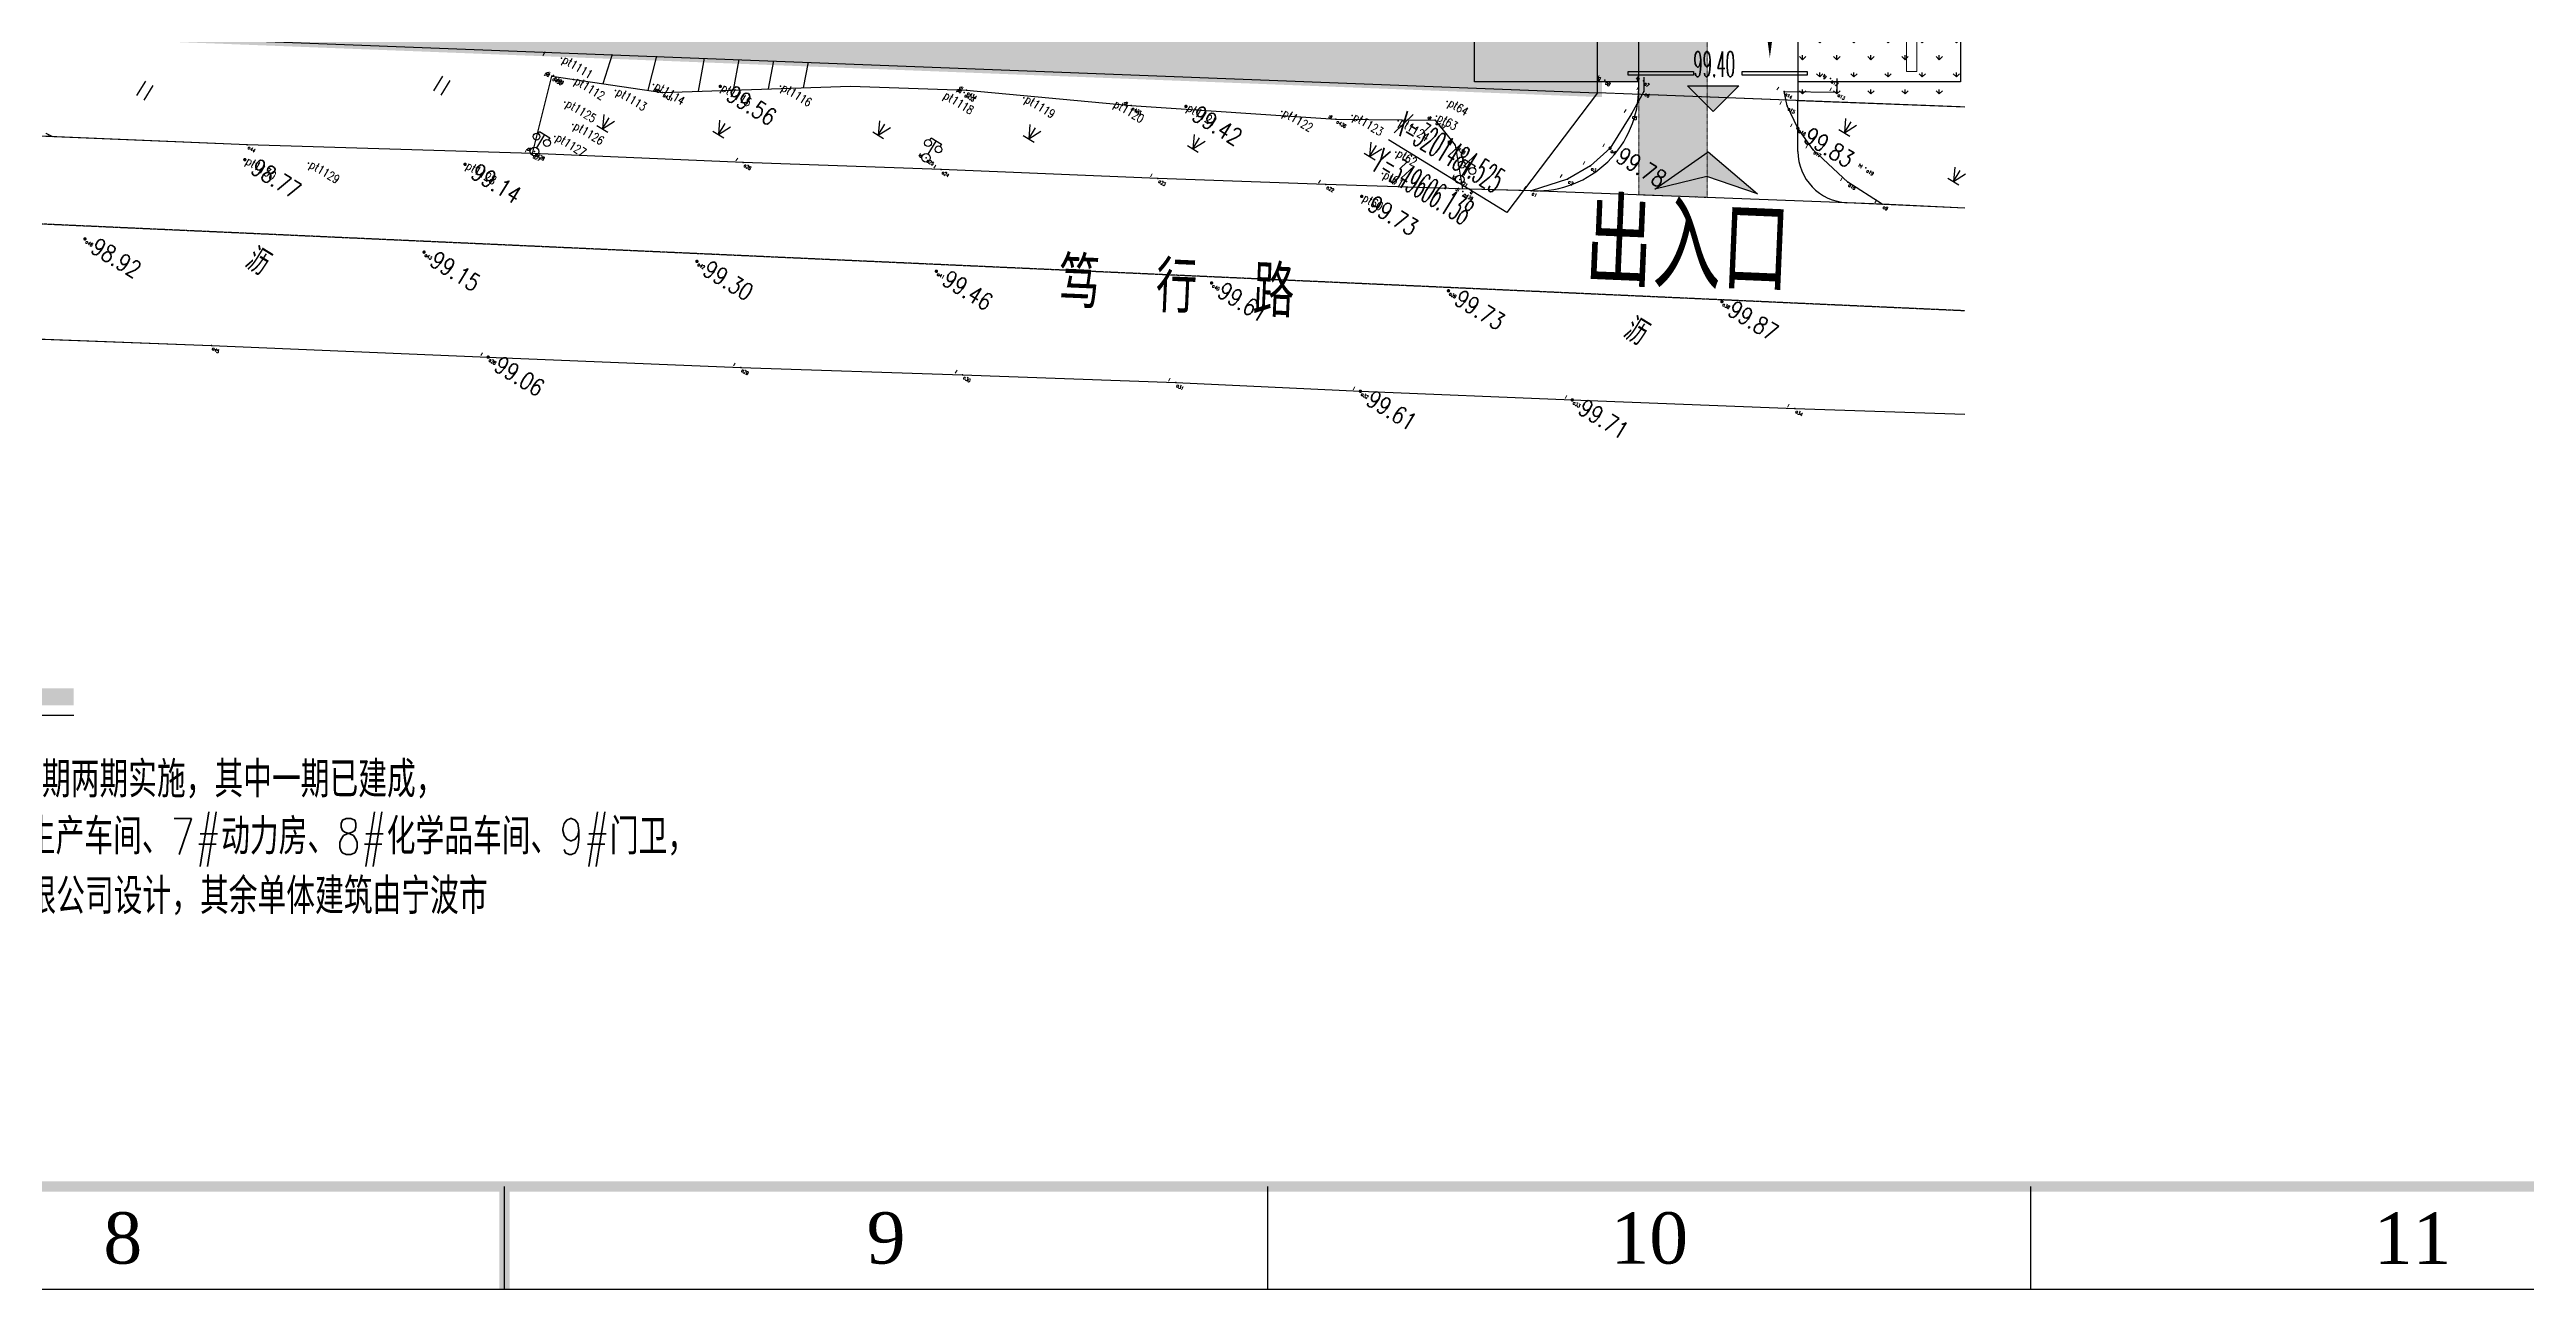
# Model space of a CAD drawing. Header units: metres. Extents: x -330863 to 383137, y -246038 to 314990.
# Drawn here: x -436 to 144258, y -237252 to -164537 of the extents above; entities that cross this region are included whole.
import ezdxf
from ezdxf.enums import TextEntityAlignment as Align

# ---------------------------------------------------------------- set-up
doc = ezdxf.new("R2010")
doc.units = ezdxf.units.M
for name, pattern in [('CENTER', [5.08, 3.175, -0.635, 0.635, -0.635]), ('DASH', [0.35, 0.25, -0.1]), ('DOTE', [2.42, 2, -0.2, 0.02, -0.2]), ('HIDDEN', [0.375, 0.25, -0.125])]:
    doc.linetypes.add(name, pattern=pattern)
for name, color, linetype in [('-GRASS', 114, 'Continuous'), ('-总图道路', 7, 'Continuous'), ('-文字', 7, 'Continuous'), ('-标识', 7, 'Continuous'), ('A-DIM_ELEV', 7, 'Continuous'), ('A-fence', 6, 'Continuous'), ('A-PUB_TEXT', 7, 'Continuous'), ('DIM_COOR', 7, 'Continuous'), ('DIM_SYMB', 7, 'Continuous'), ('GREEN', 85, 'Continuous'), ('MAP', 251, 'Continuous'), ('PUB_TEXT', 7, 'Continuous'), ('农转用2000坐标', 6, 'Continuous'), ('文字', 7, 'Continuous')]:
    doc.layers.add(name, color=color, linetype=linetype)
for name, color, linetype, lineweight in [('ROAD-202', 167, 'Continuous', 0), ('SiteLine', 1, 'Continuous', 0), ('X消防车道', 6, 'HIDDEN', 18)]:
    doc.layers.add(name, color=color, linetype=linetype, lineweight=lineweight)
doc.styles.add('_HZTXT', font='simplex.shx', dxfattribs={"width": 0.8, "bigfont": 'hztxt.shx'})
doc.styles.add('_TCH_DIM', font='SIMPLEX.shx', dxfattribs={"width": 0.6, "bigfont": 'GBCBIG.shx'})
doc.styles.add('hz', font='simplex', dxfattribs={"width": 0.7, "bigfont": 'hztxt'})
doc.styles.add('Times', font='times.ttf')
doc.styles.add('等线体', font='simplex.shx', dxfattribs={"width": 0.6, "bigfont": 'hztxt.shx'})
doc.linetypes.add('1161', pattern='A,0,[149,AAA.SHX,S=0.15,R=0,X=0,Y=0],-1.6', length=1.6)
doc.linetypes.add('FENCELINE2', pattern='A,0.25,-0.1,[132,ltypeshp.shx,S=0.1,R=0,X=-0.1,Y=0],-0.1,1', length=1.45)

# ---------------------------------------------------------------- blocks, each defined once
blk = doc.blocks.new('gc097')
for p, q in [((-0.7, 2), (-0.7, 2.3)), ((-0.7, 2.3), (0.7, 2.3)), ((0, 0.5), (0, 2.3)), ((0.7, 2.3), (0.7, 2))]:
    blk.add_line(p, q)
for centre, radius in [((-0.7, 1.6), 0.4), ((0, 0), 0.5), ((0.73, 1.6), 0.4)]:
    blk.add_circle(centre, radius)
blk = doc.blocks.new('gc124')
for p, q in [((-0.75, 1.5), (0, 0)), ((-0.75, 0), (0.75, 0)), ((0, 0), (0, 1.5)), ((0, 0), (0.75, 1.5))]:
    blk.add_line(p, q)
blk = doc.blocks.new('GC200')
at = {"linetype": 'Continuous', "const_width": 0.2, "flags": 128}
blk.add_lwpolyline([(-0.1, 0, 1), (0.1, 0, 1)], format="xyb", close=True, dxfattribs=at)
blk = doc.blocks.new('gc121')
for p, q in [((-0.5, -1), (-0.5, 1)), ((0.5, -1), (0.5, 1))]:
    blk.add_line(p, q)
blk = doc.blocks.new('A$C77561B65')
at = {"layer": '-标识'}
blk.add_hatch(color=256, dxfattribs=at).paths.add_polyline_path([(0, 1.687), (0.867, 0), (2.718, 0.417), (1.174, 0.657)])
at = {"layer": '-标识', "elevation": 0}
blk.add_lwpolyline([(2.718, 0.417), (0.867, 0), (0, 1.687), (1.174, 0.657), (2.718, 0.417)], dxfattribs=at)
blk = doc.blocks.new('A$C68107B31')
at = {"layer": '-标识', "rotation": 202.0583058977728}
blk.add_blockref('A$C77561B65', (0.876, 0.671, 0), dxfattribs=at)
blk = doc.blocks.new('*U368')
at = {"color": 5}
blk.add_lwpolyline([(0, 0), (1189, 0), (1189, 841), (0, 841)], close=True, dxfattribs=at)

msp = doc.modelspace()

# ---------------------------------------------------------------- hatches: boundary and pattern name
at = {"layer": '-GRASS'}
h = msp.add_hatch(dxfattribs=at)
h.set_pattern_fill('GRASS', color=256, scale=500, angle=-31.48784)
h.set_pattern_definition([(58.51216202, (-1970228605.7, -2547630934.4), (-329.70504027, 1372.03724668), [264.58066, -1731.01015]), (13.51216202, (-1970228605.7, -2547630934.4), (-329.705265, 1372.03818184), [264.58066, -1146.51615]), (103.51216202, (-1970228605.7, -2547630934.4), (-1372.03818184, -329.705265), [264.58066, -1146.51615])])
edge = h.paths.add_edge_path()
edge.add_arc((86400, -163029), 6000, 58.51216, 90)
edge.add_line((86400, -157029), (85000, -157029))
edge.add_line((85000, -157029), (85000, -161859))
edge.add_line((85000, -161859), (82800, -161774))
edge.add_line((82800, -161774), (82800, -166429))
edge.add_line((82800, -166429), (90000, -166429))
edge.add_line((90000, -166429), (89534, -157912))
edge = h.paths.add_edge_path()
edge.add_arc((86400, -163029), 6000, 0, 58.51216)
edge.add_line((89534, -157912), (90000, -166429))
edge.add_line((90000, -166429), (92400, -166429))
edge.add_line((92400, -166429), (92400, -163029))
h.paths.add_polyline_path([(82800, -161774), (82800, -157829), (77700, -157829), (77700, -158029), (-14123, -158029)], flags=17)
h.paths.add_polyline_path([(85000, -157029), (-39999, -157029), (-24474, -157629), (77700, -157629), (77700, -157829), (82800, -157829), (82800, -161774), (85000, -161859)])
h.paths.add_polyline_path([(90000, -167056), (90000, -166429), (82800, -166429), (82800, -161774), (-14123, -158029), (-92949, -158029), (-92776, -159993)])
at = {"layer": 'A-DIM_ELEV', "linetype": 'Continuous'}
msp.add_hatch(color=256, dxfattribs=at).paths.add_polyline_path([(96750, -168158), (95250, -166658), (98250, -166658)])
at = {"layer": 'GREEN', "linetype": 'Continuous'}
h = msp.add_hatch(dxfattribs=at)
h.set_pattern_fill('GRASS', color=256, scale=500, angle=-31.48776, style=0)
h.set_pattern_definition([(90, (90000, -73341.4), (-997.795, 997.795), [264.58, -1731.01]), (45, (90000, -73341.4), (-997.796, 997.796), [264.58, -1146.516]), (135, (90000, -73341.4), (-997.796, -997.796), [264.58, -1146.516])])
edge = h.paths.add_edge_path()
edge.add_line((111442, -167859), (111442, -107829))
edge.add_line((111442, -107829), (107000, -107829))
edge.add_arc((107000, -113829), 6000, 90, 180)
edge.add_line((101000, -113829), (101000, -149737))
edge.add_line((101000, -149737), (101700, -150424))
edge.add_line((101700, -150424), (101700, -155429))
edge.add_line((101700, -155429), (107200, -155429))
edge.add_line((107200, -155429), (107200, -163829))
edge.add_line((107200, -163829), (101700, -163829))
edge.add_line((101700, -163829), (101700, -167481))
edge.add_line((101700, -167481), (111442, -167859))
at = {"layer": 'X消防车道'}
h = msp.add_hatch(dxfattribs=at)
h.set_pattern_fill('DOTS', color=8, scale=1000, angle=-31.48784)
h.set_pattern_definition([(328.51216202, (-1970228605.7, -2547630934.4), (1506.0502845, 939.1527315), [0, -1587.5])])
h.paths.add_polyline_path([(-93210, -143670, 0.3886963), (-80261, -155529), (-29868, -155529, 0.0729934), (-27282, -155149), (-24813, -154408, -0.0729934), (-22226, -154029), (83400, -154029, -0.4142154), (92400, -163029), (92400, -173022), (96400, -173176), (96400, -163029, 0.4142203), (83400, -150029), (-22813, -150029, 0.0729934), (-25400, -150408), (-27869, -151149, -0.0729934), (-30455, -151529), (-80261, -151529, -0.3886977), (-89226, -143319), (-114667, 145381, -0.4401983), (-105702, 155171), (86000, 155171, -0.414211), (95000, 146171, -0.1414481), (97000, 153099, 0.2576704), (86000, 159171), (-105702, 159171, 0.4401961), (-118651, 145030)])

# ---------------------------------------------------------------- linework, layer by layer
at = {"layer": '-总图道路', "linetype": 'Continuous'}
for p, q in [((101700, -150424, 10100), (101700, -167481, 10100)), ((101700, -170487, 10100), (101700, -167481, 10100)), ((101700, -167508, 10100), (111442, -167884, 10100)), ((11117, -170094, 10100), (-5606, -169411, 10100)), ((27771, -170618, 10100), (11117, -170094, 10100)), ((40089, -171131, 10100), (27771, -170618, 10100)), ((51651, -171546, 10100), (40089, -171131, 10100)), ((64305, -172062, 10100), (51651, -171546, 10100)), ((74128, -172420, 10100), (64305, -172062, 10100)), ((82512, -172696, 10100), (74128, -172420, 10100)), ((86244, -172793, 10100), (82512, -172696, 10100)), ((111442, -173794, 10100), (104565, -173484, 10100)), ((-16067, -180869, 10100), (9016, -181826, 10100)), ((9016, -181826, 10100), (25187, -182502, 10100)), ((25187, -182502, 10100), (39938, -183105, 10100)), ((39938, -183105, 10100), (52899, -183531, 10100)), ((52899, -183531, 10100), (65352, -183993, 10100)), ((65352, -183993, 10100), (76142, -184495, 10100)), ((76142, -184495, 10100), (88519, -185005, 10100)), ((88519, -185005, 10100), (101517, -185508, 10100)), ((101517, -185508, 10100), (111442, -185838, 10100))]:
    msp.add_line(p, q, dxfattribs=at)
at = {"layer": '-总图道路'}
msp.add_line((92400, -166795, 10100), (92400, -163029, 10100), dxfattribs=at)
at = {"layer": '-总图道路', "linetype": 'CENTER', "ltscale": 0.0001}
msp.add_line((111442, -179800, 10100), (-122752, -169237, 10100), dxfattribs=at)
at = {"layer": '-总图道路'}
msp.add_arc((86400, -166795, 10100), 6000, 268.50914, 0, dxfattribs=at)
at = {"layer": '-总图道路', "linetype": 'Continuous'}
msp.add_arc((104700, -170487, 10100), 3000, 180, 267.41753, dxfattribs=at)
at = {"color": 5}
for p, q in [((26137, -236952), (26137, -230952)), ((70725, -236952), (70725, -230952)), ((115312, -236952), (115312, -230952))]:
    msp.add_line(p, q, dxfattribs=at)
at = {"color": 5, "const_width": 600}
msp.add_lwpolyline([(-315563, -230952), (376837, -230952), (376837, 261648), (-315563, 261648)], close=True, dxfattribs=at)
msp.add_lwpolyline([(26137, -236952), (26137, -230952)], dxfattribs=at)
at = {"layer": 'A-DIM_ELEV', "linetype": 'Continuous'}
for p, q in [((96750, -168158, 10100), (95250, -166658, 10100)), ((95250, -166658, 10100), (98250, -166658, 10100)), ((96750, -168158, 10100), (98250, -166658, 10100))]:
    msp.add_line(p, q, dxfattribs=at)
at = {"layer": 'A-fence', "linetype": 'FENCELINE2', "ltscale": 0.0025}
for p, q in [((82800, -166429, 10100), (82800, -157829, 10100)), ((92400, -166429, 10100), (82800, -166429, 10100))]:
    msp.add_line(p, q, dxfattribs=at)
at = {"layer": 'A-fence', "linetype": 'FENCELINE2', "ltscale": 0.0025, "elevation": 10100}
msp.add_lwpolyline([(111442, -161329), (111200, -161329), (111200, -166429), (101700, -166429)], dxfattribs=at)
at = {"layer": 'A-fence', "ltscale": 5, "elevation": 10100}
for points in [[(91788, -166029), (91788, -165829), (95593, -165829), (95593, -166029), (91788, -166029)], [(98436, -166029), (98436, -165829), (102242, -165829), (102242, -166029), (98436, -166029)]]:
    msp.add_lwpolyline(points, dxfattribs=at)
at = {"layer": 'DIM_COOR'}
for p, q in [((90000, -167056, 10100), (84696, -174048, 10100)), ((84696, -174048, 10100), (77773, -169808, 10100))]:
    msp.add_line(p, q, dxfattribs=at)
at = {"layer": 'DIM_SYMB', "linetype": 'Continuous', "elevation": 10100}
msp.add_lwpolyline([(100058, -155085, 0, 0, 0), (100058, -165022, 0, 400, 0), (100058, -163522, 0, 0, 0)], format="xyseb", dxfattribs=at)
at = {"layer": 'MAP', "linetype": 'Continuous', "elevation": 10100, "flags": 128}
msp.add_lwpolyline([(90000, 198989), (-123978, 194084), (-92776, -159993), (90000, -167056)], close=True, dxfattribs=at)
at = {"layer": 'MAP', "linetype": 'Continuous', "elevation": 10100}
for points in [[(28496, -164680), (28378, -164908)], [(32432, -164832), (31892, -166532)], [(35024, -164932), (34510, -166913)], [(37811, -165039), (37448, -166970)], [(39831, -165118), (39495, -166904)], [(41851, -165196), (41543, -166837)], [(43872, -165274), (43590, -166771)]]:
    msp.add_lwpolyline(points, dxfattribs=at)
at = {"layer": 'MAP', "linetype": 'Continuous', "flags": 128}
for points, elevation in [([(92691, -166143), (92707, -166981), (91981, -168300), (90726, -170298), (89580, -171334), (88240, -172101), (86120, -172790), (82512, -172696), (74128, -172420), (64305, -172062), (51651, -171546), (40089, -171131), (27771, -170618), (11117, -170094), (-5606, -169411), (-18596, -168979), (-38530, -168134), (-53416, -167531), (-68151, -166930), (-83386, -166358), (-92023, -166269), (-97643, -165918)], 109967), ([(111442, -173794), (106626, -173577), (104610, -172283), (102581, -170387), (101692, -169137), (101070, -167833), (100900, -166983), (103982, -167030), (103983, -166225)], 109998), ([(-96391, -177786), (-95247, -177855), (-82926, -178322), (-66619, -178915), (-51090, -179496), (-34151, -180269), (-16067, -180869), (9016, -181826), (25187, -182502), (39938, -183105), (52899, -183531), (65352, -183993), (76142, -184495), (88519, -185005), (101517, -185508), (111442, -185838)], 107605)]:
    msp.add_lwpolyline(points, dxfattribs=dict(at, elevation=elevation))
at = {"layer": 'MAP', "linetype": '1161', "flags": 128}
for points, elevation in [([(27771, -170618), (28912, -166098), (35366, -167038), (46356, -166682), (53135, -166914), (62756, -167811), (74713, -168595), (80499, -168664), (81670, -170128), (82103, -172683)], 10100), ([(106626, -173577), (86120, -172790)], 109998)]:
    msp.add_lwpolyline(points, dxfattribs=dict(at, elevation=elevation))
at = {"layer": 'MAP', "linetype": 'Continuous', "const_width": 75, "flags": 128}
msp.add_lwpolyline([(-661, -169421), (-258, -169630)], dxfattribs=at)
at = {"layer": 'MAP', "linetype": 'Continuous'}
for p in [(28912, -166098, 109481), (29010, -166055, 109488), (29472, -165047, 109743), (30176, -166296, 109590), (90414, -166316, 110662), (92683, -166361, 110649), (103593, -166225, 110728), (29675, -167617, 109421), (32618, -166932, 109699), (34855, -166584, 109736), (35366, -167038, 109533), (38747, -166689, 109661), (42266, -166683, 109687), (52987, -167052, 109755), (53135, -166914, 109747), (56482, -167361, 109939), (62756, -167811, 109815), (81213, -167577, 110356), (92707, -166981, 109967), (100900, -166983, 109978), (101070, -167833, 109962), (103982, -167030, 109998), (30128, -168924, 109282), (65949, -167859, 109521), (71546, -168155, 110003), (74713, -168595, 109744), (75657, -168389, 109895), (78343, -168704, 110010), (80499, -168664, 109938), (80580, -168426, 109917), (91981, -168300, 109913), (101692, -169137, 109934), (11117, -170094, 109069), (27771, -170618, 109230), (27891, -170487, 109381), (29086, -169607, 109277), (78210, -170524, 109823), (81670, -170128, 109912), (90726, -170298, 109883), (102581, -170387, 109944), (10972, -170968, 108868), (14688, -171180, 108938), (23840, -171240, 109237), (40089, -171131, 109371), (50765, -170861, 109600), (51651, -171546, 109459), (64305, -172062, 109576), (77424, -171785, 109716), (81945, -172121, 109875), (88240, -172101, 109834), (89580, -171334, 109845), (105664, -171455, 110202), (74128, -172420, 109672), (76219, -173117, 109834), (82128, -172834, 109773), (82512, -172696, 109738), (86120, -172790, 109898), (104610, -172283, 109966), (106626, -173577, 110018), (1633, -175598, 109020), (21444, -176371, 109254), (37381, -176913, 109398), (51373, -177486, 109563), (67446, -178171, 109706), (81285, -178629, 109826), (97259, -179258, 109971), (9016, -181826, 109028), (25187, -182502, 109161), (39938, -183105, 109327), (52899, -183531, 109475), (65352, -183993, 109592), (76142, -184495, 109706), (88519, -185005, 109805), (101517, -185508, 109937)]:
    msp.add_point(p, dxfattribs=at)
at = {"layer": 'ROAD-202', "linetype": 'Continuous'}
msp.add_line((108050, -165829, 10100), (108650, -165829, 10100), dxfattribs=at)
at = {"layer": 'ROAD-202', "linetype": 'Continuous', "elevation": 10100, "flags": 128}
for points in [[(101700, -154229), (108650, -154229), (108650, -165829)], [(101700, -154829), (108050, -154829), (108050, -165829)]]:
    msp.add_lwpolyline(points, dxfattribs=at)
at = {"layer": 'SiteLine', "linetype": 'DOTE', "ltscale": 10, "elevation": 10100}
msp.add_lwpolyline([(111442, -167884), (95245, -167258), (90000, -167056), (90000, 198989), (111442, 199481)], dxfattribs=at)
at = {"layer": 'X消防车道', "color": 8, "ltscale": 0.01}
for p, q in [((96400, -154029, 10100), (96400, -173176, 10100)), ((92400, -163029, 10100), (92400, -173025, 10100))]:
    msp.add_line(p, q, dxfattribs=at)
at = {"layer": 'X消防车道', "color": 8}
msp.add_line((92400, -173022, 10100), (96400, -173176, 10100), dxfattribs=at)
at = {"layer": '农转用2000坐标', "color": 1, "linetype": 'DASH', "ltscale": 0.01, "const_width": 500, "elevation": 10100}
msp.add_lwpolyline([(90000, 198989), (-123978, 194084), (-92776, -159993), (90000, -167056)], close=True, dxfattribs=at)
at = {"layer": '文字'}
msp.add_line((-34799, -203425, 10100), (977, -203425, 10100), dxfattribs=at)
at = {"layer": '文字', "const_width": 1000, "elevation": 10100}
msp.add_lwpolyline([(-34799, -202343), (977, -202343)], dxfattribs=at)

# ---------------------------------------------------------------- block references
at = {"xscale": 600, "yscale": 600, "zscale": 600}
msp.add_blockref('*U368', (-330563, -236952), dxfattribs=at)
at = {"xscale": 1999.999999999998, "yscale": 1999.999999999998, "zscale": 1999.999999999998, "rotation": 0.4168807172061282}
msp.add_blockref('A$C68107B31', (96310, -171195, 10100), dxfattribs=at)
at = {"layer": 'MAP', "linetype": 'Continuous', "xscale": 500, "yscale": 500, "zscale": 1000, "rotation": 328.5121620192327}
for name, p in [('gc121', (5136, -166934, 10100)), ('gc121', (22487, -166646, 10100)), ('gc097', (27891, -170487, 109381)), ('gc124', (31864, -169163, 10100)), ('gc124', (38636, -169500, 10100)), ('gc124', (47971, -169542, 10100)), ('gc124', (56764, -169746, 10100)), ('gc124', (104412, -169401, 10100)), ('gc097', (50765, -170861, 109600)), ('gc124', (66351, -170339, 10100)), ('gc124', (76681, -170782, 10100)), ('gc097', (81945, -172121, 109875)), ('gc124', (110784, -172244, 10100))]:
    msp.add_blockref(name, p, dxfattribs=at)
at = {"layer": 'MAP', "linetype": 'Continuous'}
ref = msp.add_blockref('GC200', (38747, -166689, 109661), dxfattribs=dict(at, xscale=500, yscale=500, zscale=500, rotation=328.5121620192327))
ref.add_attrib('height', '99.56', dxfattribs={"layer": 'GCD', "linetype": 'Continuous', "height": 1000, "rotation": 328.51216, "style": '等线体', "width": 0.8}).set_placement((39258, -167002, 109661), align=Align.MIDDLE_LEFT)
ref = msp.add_blockref('GC200', (65949, -167859, 109521), dxfattribs=dict(at, xscale=500, yscale=500, zscale=500, rotation=328.5121620192327))
ref.add_attrib('height', '99.42', dxfattribs={"layer": 'GCD', "linetype": 'Continuous', "height": 1000, "rotation": 328.51216, "style": '等线体', "width": 0.8}).set_placement((66461, -168172, 109521), align=Align.MIDDLE_LEFT)
ref = msp.add_blockref('GC200', (101692, -169137, 109934), dxfattribs=dict(at, xscale=500, yscale=500, zscale=500, rotation=328.5121620192327))
ref.add_attrib('height', '99.83', dxfattribs={"layer": 'GCD', "linetype": 'Continuous', "height": 1000, "rotation": 328.51216, "style": '等线体', "width": 0.8}).set_placement((102203, -169450, 109934), align=Align.MIDDLE_LEFT)
ref = msp.add_blockref('GC200', (90726, -170298, 109883), dxfattribs=dict(at, xscale=500, yscale=500, zscale=500, rotation=328.5121620192327))
ref.add_attrib('height', '99.78', dxfattribs={"layer": 'GCD', "linetype": 'Continuous', "height": 1000, "rotation": 328.51216, "style": '等线体', "width": 0.8}).set_placement((91238, -170612, 109883), align=Align.MIDDLE_LEFT)
ref = msp.add_blockref('GC200', (10972, -170968, 108868), dxfattribs=dict(at, xscale=500, yscale=500, zscale=500, rotation=328.5121620192327))
ref.add_attrib('height', '98.77', dxfattribs={"layer": 'GCD', "linetype": 'Continuous', "height": 1000, "rotation": 328.51216, "style": '等线体', "width": 0.8}).set_placement((11484, -171281, 108868), align=Align.MIDDLE_LEFT)
ref = msp.add_blockref('GC200', (23840, -171240, 109237), dxfattribs=dict(at, xscale=500, yscale=500, zscale=500, rotation=328.5121620192327))
ref.add_attrib('height', '99.14', dxfattribs={"layer": 'GCD', "linetype": 'Continuous', "height": 1000, "rotation": 328.51216, "style": '等线体', "width": 0.8}).set_placement((24351, -171553, 109237), align=Align.MIDDLE_LEFT)
ref = msp.add_blockref('GC200', (76219, -173117, 109834), dxfattribs=dict(at, xscale=500, yscale=500, zscale=500, rotation=328.5121620192327))
ref.add_attrib('height', '99.73', dxfattribs={"layer": 'GCD', "linetype": 'Continuous', "height": 1000, "rotation": 328.51216, "style": '等线体', "width": 0.8}).set_placement((76731, -173430, 109834), align=Align.MIDDLE_LEFT)
ref = msp.add_blockref('GC200', (1633, -175598, 109020), dxfattribs=dict(at, xscale=500, yscale=500, zscale=500, rotation=328.5121620192327))
ref.add_attrib('height', '98.92', dxfattribs={"layer": 'GCD', "linetype": 'Continuous', "height": 1000, "rotation": 328.51216, "style": '等线体', "width": 0.8}).set_placement((2144, -175911, 109020), align=Align.MIDDLE_LEFT)
ref = msp.add_blockref('GC200', (21444, -176371, 109254), dxfattribs=dict(at, xscale=500, yscale=500, zscale=500, rotation=328.5121620192327))
ref.add_attrib('height', '99.15', dxfattribs={"layer": 'GCD', "linetype": 'Continuous', "height": 1000, "rotation": 328.51216, "style": '等线体', "width": 0.8}).set_placement((21955, -176685, 109254), align=Align.MIDDLE_LEFT)
ref = msp.add_blockref('GC200', (37381, -176913, 109398), dxfattribs=dict(at, xscale=500, yscale=500, zscale=500, rotation=328.5121620192327))
ref.add_attrib('height', '99.30', dxfattribs={"layer": 'GCD', "linetype": 'Continuous', "height": 1000, "rotation": 328.51216, "style": '等线体', "width": 0.8}).set_placement((37893, -177227, 109398), align=Align.MIDDLE_LEFT)
ref = msp.add_blockref('GC200', (51373, -177486, 109563), dxfattribs=dict(at, xscale=500, yscale=500, zscale=500, rotation=328.5121620192327))
ref.add_attrib('height', '99.46', dxfattribs={"layer": 'GCD', "linetype": 'Continuous', "height": 1000, "rotation": 328.51216, "style": '等线体', "width": 0.8}).set_placement((51885, -177800, 109563), align=Align.MIDDLE_LEFT)
ref = msp.add_blockref('GC200', (67446, -178171, 109706), dxfattribs=dict(at, xscale=500, yscale=500, zscale=500, rotation=328.5121620192327))
ref.add_attrib('height', '99.61', dxfattribs={"layer": 'GCD', "linetype": 'Continuous', "height": 1000, "rotation": 328.51216, "style": '等线体', "width": 0.8}).set_placement((67958, -178485, 109706), align=Align.MIDDLE_LEFT)
ref = msp.add_blockref('GC200', (81285, -178629, 109826), dxfattribs=dict(at, xscale=500, yscale=500, zscale=500, rotation=328.5121620192327))
ref.add_attrib('height', '99.73', dxfattribs={"layer": 'GCD', "linetype": 'Continuous', "height": 1000, "rotation": 328.51216, "style": '等线体', "width": 0.8}).set_placement((81797, -178942, 109826), align=Align.MIDDLE_LEFT)
ref = msp.add_blockref('GC200', (97259, -179258, 109971), dxfattribs=dict(at, xscale=500, yscale=500, zscale=500, rotation=328.5121620192327))
ref.add_attrib('height', '99.87', dxfattribs={"layer": 'GCD', "linetype": 'Continuous', "height": 1000, "rotation": 328.51216, "style": '等线体', "width": 0.8}).set_placement((97770, -179571, 109971), align=Align.MIDDLE_LEFT)
ref = msp.add_blockref('GC200', (25187, -182502, 109161), dxfattribs=dict(at, xscale=500, yscale=500, zscale=500, rotation=328.5121620192327))
ref.add_attrib('height', '99.06', dxfattribs={"layer": 'GCD', "linetype": 'Continuous', "height": 1000, "rotation": 328.51216, "style": '等线体', "width": 0.8}).set_placement((25698, -182815, 109161), align=Align.MIDDLE_LEFT)
ref = msp.add_blockref('GC200', (76142, -184495, 109706), dxfattribs=dict(at, xscale=500, yscale=500, zscale=500, rotation=328.5121620192327))
ref.add_attrib('height', '99.61', dxfattribs={"layer": 'GCD', "linetype": 'Continuous', "height": 1000, "rotation": 328.51216, "style": '等线体', "width": 0.8}).set_placement((76653, -184808, 109706), align=Align.MIDDLE_LEFT)
ref = msp.add_blockref('GC200', (88519, -185005, 109805), dxfattribs=dict(at, xscale=500, yscale=500, zscale=500, rotation=328.5121620192327))
ref.add_attrib('height', '99.71', dxfattribs={"layer": 'GCD', "linetype": 'Continuous', "height": 1000, "rotation": 328.51216, "style": '等线体', "width": 0.8}).set_placement((89031, -185318, 109805), align=Align.MIDDLE_LEFT)

# ---------------------------------------------------------------- texts
at = {"layer": '-文字', "linetype": 'Continuous', "style": '_HZTXT', "width": 0.8}
msp.add_text('出入口', height=5000, rotation=357.58586, dxfattribs=at).set_placement((89163, -178269, 10100))
at = {"layer": '-文字', "extrusion": (5.20176e-07, 1.04695e-06, 1), "style": '_HZTXT', "width": 0.8}
for s, p in [('备注：SKF 中国小圆锥滚子轴承生产基地项目分为一期、二期两期实施，其中一期已建成，', (-46602, -208221, 10100)), ('本期新建设二期工程即本次报审内容。二期工程包括6#生产车间、7#动力房、8#化学品车间、9#门卫，', (-43355, -211553, 10100)), ('其中8#化学品车间单体工程由宁波市化工研究设计院有限公司设计，其余单体建筑由宁波市', (-43319, -215038, 10100))]:
    msp.add_text(s, height=2100, rotation=0, dxfattribs=at).set_placement(p)
at = {"color": 4, "style": 'Times'}
for s, p in [('8', (3843, -233952)), ('9', (48431, -233952)), ('10', (93018, -233952)), ('11', (137606, -233952))]:
    msp.add_text(s, height=3000, dxfattribs=at).set_placement(p, align=Align.MIDDLE)
at = {"layer": 'A-PUB_TEXT', "linetype": 'Continuous', "style": '_TCH_DIM', "width": 0.423529}
msp.add_text('99.40', height=1487.5, dxfattribs=at).set_placement((95592, -166133, 10100))
at = {"layer": 'MAP', "linetype": 'Continuous', "style": 'hz', "width": 0.8}
for s, height, p in [('pd', 200, (28460, -165996, 109481)), ('dl', 200, (28558, -165953, 109488)), ('a430', 200, (28921, -166324, 109481)), ('a429', 200, (29019, -166280, 109488)), ('pt1111', 500, (29480, -165272, 109743)), ('pt1112', 500, (30185, -166521, 109590)), ('lg', 200, (89962, -166214, 110662)), ('lg', 200, (92231, -166258, 110649)), ('lg', 200, (103141, -166123, 110728)), ('a12', 200, (103602, -166451, 110728)), ('pt1125', 500, (29684, -167842, 109421)), ('pt1113', 500, (32627, -167157, 109699)), ('pt1114', 500, (34864, -166809, 109736)), ('pd', 200, (34914, -166935, 109533)), ('a431', 200, (35375, -167263, 109533)), ('pt1115', 500, (38755, -166914, 109661)), ('pt1116', 500, (42275, -166908, 109687)), ('pt1118', 500, (51740, -167360, 109612)), ('pd', 200, (52535, -166950, 109755)), ('dl', 200, (52683, -166811, 109747)), ('a433', 200, (52995, -167278, 109755)), ('a434', 200, (53144, -167139, 109747)), ('pt1119', 500, (56491, -167586, 109939)), ('pt1120', 500, (61679, -167859, 109715)), ('dl', 200, (62304, -167708, 109815)), ('pt1121', 500, (65958, -168084, 109521)), ('pt64', 500, (81222, -167802, 110356)), ('a8', 200, (90423, -166541, 110662)), ('l', 200, (92255, -166879, 109967)), ('a7', 200, (92692, -166586, 110649)), ('a6', 200, (92715, -167207, 109967)), ('l', 200, (100448, -166881, 109978)), ('l', 200, (100618, -167731, 109962)), ('a14', 200, (100909, -167208, 109978)), ('l', 200, (103530, -166928, 109998)), ('a13', 200, (103991, -167255, 109998)), ('pt1126', 500, (30137, -169149, 109282)), ('a435', 200, (62765, -168036, 109815)), ('pt1122', 500, (71555, -168380, 110003)), ('dl', 200, (74261, -168492, 109744)), ('a436', 200, (74722, -168820, 109744)), ('pt1123', 500, (75665, -168614, 109895)), ('pt1124', 500, (78352, -168929, 110010)), ('dl', 200, (80047, -168561, 109938)), ('a437', 200, (80508, -168889, 109938)), ('pt63', 500, (80589, -168651, 109917)), ('l', 200, (91529, -168198, 109913)), ('a5', 200, (91989, -168526, 109913)), ('a15', 200, (101079, -168058, 109962)), ('l', 200, (101240, -169034, 109934)), ('a16', 200, (101700, -169362, 109934)), ('a44', 200, (11125, -170319, 109069)), ('l', 200, (27319, -170515, 109230)), ('dl', 200, (27439, -170385, 109381)), ('a428', 200, (27900, -170713, 109381)), ('pt1127', 500, (29095, -169832, 109277)), ('ld', 200, (50313, -170758, 109600)), ('pt62', 500, (78218, -170749, 109823)), ('dl', 200, (81218, -170025, 109912)), ('a438', 200, (81679, -170353, 109912)), ('l', 200, (90274, -170196, 109883)), ('a4', 200, (90735, -170524, 109883)), ('l', 200, (102129, -170285, 109944)), ('a17', 200, (102589, -170612, 109944)), ('pt1130', 500, (10981, -171193, 108868)), ('pt1129', 500, (14697, -171405, 108938)), ('pt1128', 500, (23848, -171465, 109237)), ('a27', 200, (27780, -170843, 109230)), ('l', 200, (39637, -171029, 109371)), ('a26', 200, (40098, -171357, 109371)), ('a25', 200, (50774, -171086, 109600)), ('l', 200, (51199, -171444, 109459)), ('a24', 200, (51659, -171772, 109459)), ('l', 200, (63853, -171959, 109576)), ('l', 200, (73676, -172318, 109672)), ('pt61', 500, (77433, -172011, 109716)), ('ld', 200, (81493, -172019, 109875)), ('l', 200, (87788, -171999, 109834)), ('l', 200, (89128, -171231, 109845)), ('a3', 200, (89588, -171559, 109845)), ('l', 200, (104158, -172181, 109966)), ('ht', 200, (105212, -171352, 110202)), ('a19', 200, (105673, -171680, 110202)), ('a23', 200, (64314, -172287, 109576)), ('a22', 200, (74137, -172646, 109672)), ('pt60', 500, (76228, -173342, 109834)), ('dl', 200, (81676, -172731, 109773)), ('a21', 200, (81954, -172347, 109875)), ('l', 200, (82060, -172594, 109738)), ('a439', 200, (82137, -173059, 109773)), ('a', 200, (82521, -172921, 109738)), ('l', 200, (85668, -172688, 109898)), ('a1', 200, (86128, -173015, 109898)), ('a2', 200, (88248, -172326, 109834)), ('a18', 200, (104619, -172509, 109966)), ('l', 200, (106174, -173474, 110018)), ('a9', 200, (106635, -173802, 110018)), ('a46', 200, (1641, -175823, 109020)), ('a43', 200, (21452, -176596, 109254)), ('a42', 200, (37390, -177139, 109398)), ('a41', 200, (51382, -177711, 109563)), ('a40', 200, (67455, -178396, 109706)), ('a39', 200, (81294, -178854, 109826)), ('a38', 200, (97267, -179483, 109971)), ('a45', 200, (9025, -182052, 109028)), ('l', 200, (24735, -182399, 109161)), ('a28', 200, (25195, -182727, 109161)), ('l', 200, (39486, -183002, 109327)), ('a29', 200, (39947, -183330, 109327)), ('l', 200, (52447, -183428, 109475)), ('a30', 200, (52907, -183756, 109475)), ('l', 200, (64900, -183890, 109592)), ('a31', 200, (65361, -184218, 109592)), ('l', 200, (75690, -184392, 109706)), ('a32', 200, (76150, -184720, 109706)), ('l', 200, (88067, -184902, 109805)), ('a33', 200, (88528, -185230, 109805)), ('l', 200, (101065, -185406, 109937)), ('a34', 200, (101526, -185733, 109937))]:
    msp.add_text(s, height=height, rotation=328.51216, dxfattribs=at).set_placement(p)
at = {"layer": 'MAP', "linetype": 'Continuous', "style": '等线体', "width": 0.8}
for s, height, rotation, p in [('沥', 1500, 328.51216, (11794, -176859, 10100)), ('笃  行  路', 3000, 357.50606, (65402, -178249, 10100)), ('沥', 1500, 328.51216, (92311, -180947, 10100))]:
    msp.add_text(s, height=height, rotation=rotation, dxfattribs=at).set_placement(p, align=Align.MIDDLE)
at = {"layer": 'PUB_TEXT', "style": '_TCH_DIM', "width": 0.423529}
for s, p in [('X=3201484.525', (78047, -169361, 10100)), ('Y=349606.138', (76722, -171524, 10100))]:
    msp.add_text(s, height=1487.5, rotation=328.51216, dxfattribs=at).set_placement(p)

doc.saveas('drawing.dxf')
